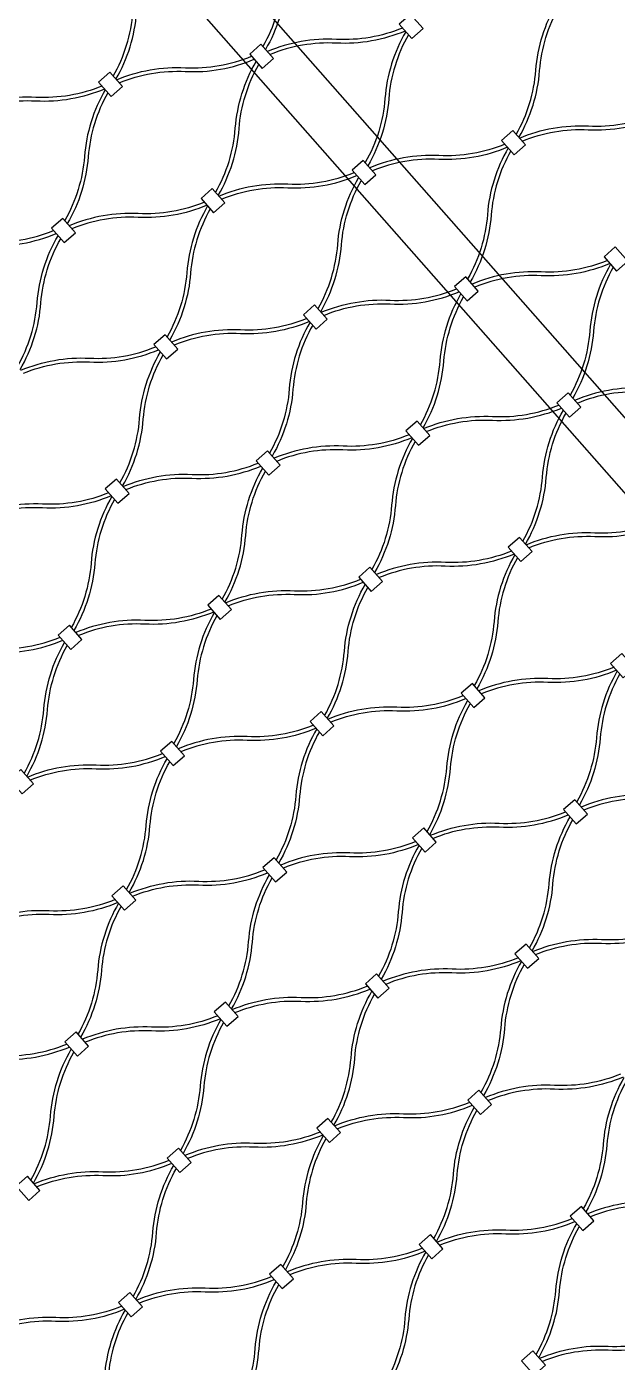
# Model space of a CAD drawing. Header units: millimetres. Extents: x 832728086 to 834530684, y 817551485 to 818349469.
# Drawn here: x 834422483 to 834422721, y 817820608 to 817821145 of the extents above; entities that cross this region are included whole.
import ezdxf

# ---------------------------------------------------------------- set-up
doc = ezdxf.new("R2010")
doc.units = ezdxf.units.MM
doc.header["$LTSCALE"] = 100
doc.layers.add('056-Railing-l', color=6, linetype='Continuous', lineweight=25)
doc.layers.add('mesh- l', color=8, linetype='Continuous')

msp = doc.modelspace()

# ---------------------------------------------------------------- linework, layer by layer
at = {"layer": '056-Railing-l'}
for points in [[(834422513.0103, 817821226.8664), (834423032.9597, 817820636.0652)], [(834422497.9966, 817821213.6532), (834423017.946, 817820622.852)]]:
    msp.add_lwpolyline(points, dxfattribs=at)
at = {"layer": 'mesh- l'}
for points in [[(834422594.5804, 817821189.3998, 0.05643381), (834422588.8888, 817821176.4537, 0.05608633), (834422586.2261, 817821162.5636, -0.05520174), (834422583.693, 817821149.2225, -0.05548959), (834422578.2954, 817821136.7628)], [(834422595.6473, 817821188.1875, 0.05541212), (834422590.2633, 817821175.7394, 0.05509445), (834422587.7361, 817821162.4134, -0.0561917), (834422585.0674, 817821148.5083, -0.05650781), (834422579.362, 817821135.5509)], [(834422518.2142, 817821124.8082, 0.05541212), (834422523.5982, 817821137.2564, 0.05509445), (834422526.1254, 817821150.5823, -0.0561917), (834422528.7941, 817821164.4875, -0.05650781), (834422534.4995, 817821177.4449)], [(834422519.2811, 817821123.596, 0.05643381), (834422524.9727, 817821136.5421, 0.05608633), (834422527.6354, 817821150.4322, -0.05520174), (834422530.1685, 817821163.7733, -0.05548959), (834422535.5661, 817821176.233)], [(834422680.028, 817821101.3904, 0.05541212), (834422685.4119, 817821113.8385, 0.05509445), (834422687.9392, 817821127.1645, -0.0561917), (834422690.6078, 817821141.0696, -0.05650781), (834422696.3132, 817821154.027)], [(834422681.0948, 817821100.1782, 0.05643381), (834422686.7864, 817821113.1242, 0.05608633), (834422689.4491, 817821127.0143, -0.05520174), (834422691.9822, 817821140.3554, -0.05548959), (834422697.3798, 817821152.8151)], [(834422634.4033, 817821144.1503, -0.05541212), (834422621.372, 817821140.3917, -0.05509445), (834422607.8329, 817821139.578, 0.0561917), (834422593.7014, 817821138.6978, 0.05650781), (834422580.1241, 817821134.685)], [(834422635.4702, 817821142.9381, -0.05643381), (834422621.9059, 817821138.9375, -0.05608633), (834422607.79, 817821138.0612, 0.05520174), (834422594.2352, 817821137.2437, 0.05548959), (834422581.1907, 817821133.473)], [(834422635.7009, 817821142.6759, 0.05643381), (834422630.0093, 817821129.7298, 0.05608633), (834422627.3466, 817821115.8397, -0.05520174), (834422624.8135, 817821102.4986, -0.05548959), (834422619.416, 817821090.0389)], [(834422636.7678, 817821141.4636, 0.05541212), (834422631.3839, 817821129.0155, 0.05509445), (834422628.8566, 817821115.6895, -0.0561917), (834422626.1879, 817821101.7844, -0.05650781), (834422620.4826, 817821088.827)], [(834422519.5119, 817821123.3338, -0.05643381), (834422533.0761, 817821127.3344, -0.05608633), (834422547.192, 817821128.2107, 0.05520174), (834422560.7468, 817821129.0282, 0.05548959), (834422573.7913, 817821132.7988)], [(834422520.5787, 817821122.1216, -0.05541212), (834422533.61, 817821125.8802, -0.05509445), (834422547.1491, 817821126.6939, 0.0561917), (834422561.2806, 817821127.5741, 0.05650781), (834422574.8579, 817821131.5869)], [(834422559.3348, 817821078.0843, 0.05541212), (834422564.7187, 817821090.5325, 0.05509445), (834422567.246, 817821103.8585, -0.0561917), (834422569.9146, 817821117.7636, -0.05650781), (834422575.62, 817821130.721)], [(834422560.4016, 817821076.8721, 0.05643381), (834422566.0932, 817821089.8182, 0.05608633), (834422568.7559, 817821103.7083, -0.05520174), (834422571.289, 817821117.0494, -0.05548959), (834422576.6866, 817821129.5091)], [(834422513.7101, 817821120.8443, -0.05541212), (834422500.6788, 817821117.0856, -0.05509445), (834422487.1397, 817821116.272, 0.0561917), (834422473.0082, 817821115.3917, 0.05650781), (834422459.4309, 817821111.3789)], [(834422514.777, 817821119.6321, -0.05643381), (834422501.2127, 817821115.6315, -0.05608633), (834422487.0968, 817821114.7552, 0.05520174), (834422473.542, 817821113.9377, 0.05548959), (834422460.4975, 817821110.167)], [(834422515.0077, 817821119.3698, 0.05643381), (834422509.3161, 817821106.4238, 0.05608633), (834422506.6534, 817821092.5337, -0.05520174), (834422504.1203, 817821079.1926, -0.05548959), (834422498.7228, 817821066.7329)], [(834422516.0746, 817821118.1576, 0.05541212), (834422510.6907, 817821105.7095, 0.05509445), (834422508.1634, 817821092.3835, -0.0561917), (834422505.4947, 817821078.4784, -0.05650781), (834422499.7894, 817821065.521)], [(834422681.3256, 817821099.9159, -0.05643381), (834422694.8899, 817821103.9165, -0.05608633), (834422709.0057, 817821104.7928, 0.05520174), (834422722.5605, 817821105.6103, 0.05548959), (834422735.605, 817821109.381)], [(834422682.3924, 817821098.7037, -0.05541212), (834422695.4237, 817821102.4624, -0.05509445), (834422708.9628, 817821103.276, 0.0561917), (834422723.0943, 817821104.1563, 0.05650781), (834422736.6716, 817821108.1691)], [(834422675.5238, 817821097.4264, -0.05541212), (834422662.4925, 817821093.6678, -0.05509445), (834422648.9534, 817821092.8541, 0.0561917), (834422634.8219, 817821091.9739, 0.05650781), (834422621.2446, 817821087.9611)], [(834422676.5907, 817821096.2142, -0.05643381), (834422663.0264, 817821092.2136, -0.05608633), (834422648.9105, 817821091.3373, 0.05520174), (834422635.3557, 817821090.5198, 0.05548959), (834422622.3112, 817821086.7491)], [(834422676.8215, 817821095.952, 0.05643381), (834422671.1299, 817821083.0059, 0.05608633), (834422668.4671, 817821069.1158, -0.05520174), (834422665.934, 817821055.7747, -0.05548959), (834422660.5365, 817821043.315)], [(834422677.8883, 817821094.7398, 0.05541212), (834422672.5044, 817821082.2916, 0.05509445), (834422669.9771, 817821068.9656, -0.0561917), (834422667.3085, 817821055.0605, -0.05650781), (834422661.6031, 817821042.1031)], [(834422560.6324, 817821076.6099, -0.05643381), (834422574.1967, 817821080.6105, -0.05608633), (834422588.3125, 817821081.4868, 0.05520174), (834422601.8673, 817821082.3043, 0.05548959), (834422614.9118, 817821086.075)], [(834422561.6992, 817821075.3977, -0.05541212), (834422574.7305, 817821079.1563, -0.05509445), (834422588.2696, 817821079.97, 0.0561917), (834422602.4011, 817821080.8502, 0.05650781), (834422615.9784, 817821084.863)], [(834422600.4553, 817821031.3605, 0.05541212), (834422605.8392, 817821043.8086, 0.05509445), (834422608.3665, 817821057.1346, -0.0561917), (834422611.0351, 817821071.0397, -0.05650781), (834422616.7405, 817821083.9971)], [(834422601.5221, 817821030.1482, 0.05643381), (834422607.2137, 817821043.0943, 0.05608633), (834422609.8765, 817821056.9844, -0.05520174), (834422612.4096, 817821070.3255, -0.05548959), (834422617.8071, 817821082.7852)], [(834422554.8306, 817821074.1204, -0.05541212), (834422541.7993, 817821070.3617, -0.05509445), (834422528.2602, 817821069.5481, 0.0561917), (834422514.1287, 817821068.6679, 0.05650781), (834422500.5514, 817821064.6551)], [(834422555.8975, 817821072.9082, -0.05643381), (834422542.3332, 817821068.9076, -0.05608633), (834422528.2173, 817821068.0313, 0.05520174), (834422514.6625, 817821067.2138, 0.05548959), (834422501.618, 817821063.4431)], [(834422556.1283, 817821072.6459, 0.05643381), (834422550.4367, 817821059.6999, 0.05608633), (834422547.7739, 817821045.8098, -0.05520174), (834422545.2408, 817821032.4687, -0.05548959), (834422539.8433, 817821020.009)], [(834422557.1951, 817821071.4337, 0.05541212), (834422551.8112, 817821058.9856, 0.05509445), (834422549.2839, 817821045.6596, -0.0561917), (834422546.6153, 817821031.7545, -0.05650781), (834422540.9099, 817821018.7971)], [(834422439.9392, 817821053.3039, -0.05643381), (834422453.5035, 817821057.3045, -0.05608633), (834422467.6193, 817821058.1808, 0.05520174), (834422481.1741, 817821058.9982, 0.05548959), (834422494.2187, 817821062.7689)], [(834422441.006, 817821052.0917, -0.05541212), (834422454.0373, 817821055.8503, -0.05509445), (834422467.5764, 817821056.6639, 0.0561917), (834422481.7079, 817821057.5442, 0.05650781), (834422495.2852, 817821061.557)], [(834422479.7621, 817821008.0544, 0.05541212), (834422485.146, 817821020.5026, 0.05509445), (834422487.6733, 817821033.8285, -0.0561917), (834422490.3419, 817821047.7337, -0.05650781), (834422496.0473, 817821060.6911)], [(834422480.8289, 817821006.8422, 0.05643381), (834422486.5205, 817821019.7883, 0.05608633), (834422489.1833, 817821033.6784, -0.05520174), (834422491.7164, 817821047.0195, -0.05548959), (834422497.1139, 817821059.4792)], [(834422716.6444, 817821050.7025, -0.05541212), (834422703.613, 817821046.9439, -0.05509445), (834422690.074, 817821046.1303, 0.0561917), (834422675.9424, 817821045.25, 0.05650781), (834422662.3651, 817821041.2372)], [(834422717.7112, 817821049.4903, -0.05643381), (834422704.1469, 817821045.4897, -0.05608633), (834422690.0311, 817821044.6134, 0.05520174), (834422676.4762, 817821043.7959, 0.05548959), (834422663.4317, 817821040.0253)], [(834422717.942, 817821049.2281, 0.05643381), (834422712.2504, 817821036.282, 0.05608633), (834422709.5876, 817821022.3919, -0.05520174), (834422707.0545, 817821009.0508, -0.05548959), (834422701.657, 817820996.5911)], [(834422719.0088, 817821048.0159, 0.05541212), (834422713.6249, 817821035.5677, 0.05509445), (834422711.0976, 817821022.2418, -0.0561917), (834422708.429, 817821008.3366, -0.05650781), (834422702.7236, 817820995.3792)], [(834422601.7529, 817821029.886, -0.05643381), (834422615.3172, 817821033.8866, -0.05608633), (834422629.433, 817821034.7629, 0.05520174), (834422642.9879, 817821035.5804, 0.05548959), (834422656.0324, 817821039.3511)], [(834422602.8197, 817821028.6738, -0.05541212), (834422615.8511, 817821032.4325, -0.05509445), (834422629.3901, 817821033.2461, 0.0561917), (834422643.5217, 817821034.1263, 0.05650781), (834422657.099, 817821038.1391)], [(834422641.5758, 817820984.6366, 0.05541212), (834422646.9597, 817820997.0847, 0.05509445), (834422649.487, 817821010.4107, -0.0561917), (834422652.1556, 817821024.3158, -0.05650781), (834422657.861, 817821037.2732)], [(834422642.6426, 817820983.4244, 0.05643381), (834422648.3342, 817820996.3704, 0.05608633), (834422650.997, 817821010.2605, -0.05520174), (834422653.5301, 817821023.6016, -0.05548959), (834422658.9276, 817821036.0613)], [(834422595.9512, 817821027.3965, -0.05541212), (834422582.9198, 817821023.6378, -0.05509445), (834422569.3808, 817821022.8242, 0.0561917), (834422555.2493, 817821021.944, 0.05650781), (834422541.6719, 817821017.9312)], [(834422597.018, 817821026.1843, -0.05643381), (834422583.4537, 817821022.1837, -0.05608633), (834422569.3379, 817821021.3074, 0.05520174), (834422555.7831, 817821020.4899, 0.05548959), (834422542.7385, 817821016.7192)], [(834422597.2488, 817821025.9221, 0.05643381), (834422591.5572, 817821012.976, 0.05608633), (834422588.8944, 817820999.0859, -0.05520174), (834422586.3613, 817820985.7448, -0.05548959), (834422580.9638, 817820973.2851)], [(834422598.3156, 817821024.7098, 0.05541212), (834422592.9317, 817821012.2617, 0.05509445), (834422590.4044, 817820998.9357, -0.0561917), (834422587.7358, 817820985.0306, -0.05650781), (834422582.0304, 817820972.0732)], [(834422481.0597, 817821006.58, -0.05643381), (834422494.624, 817821010.5806, -0.05608633), (834422508.7399, 817821011.4569, 0.05520174), (834422522.2947, 817821012.2744, 0.05548959), (834422535.3392, 817821016.045)], [(834422482.1265, 817821005.3678, -0.05541212), (834422495.1579, 817821009.1264, -0.05509445), (834422508.6969, 817821009.94, 0.0561917), (834422522.8285, 817821010.8203, 0.05650781), (834422536.4058, 817821014.8331)], [(834422520.8826, 817820961.3305, 0.05541212), (834422526.2665, 817820973.7787, 0.05509445), (834422528.7938, 817820987.1047, -0.0561917), (834422531.4624, 817821001.0098, -0.05650781), (834422537.1678, 817821013.9672)], [(834422521.9494, 817820960.1183, 0.05643381), (834422527.641, 817820973.0644, 0.05608633), (834422530.3038, 817820986.9545, -0.05520174), (834422532.8369, 817821000.2956, -0.05548959), (834422538.2344, 817821012.7553)], [(834422757.7649, 817821003.9786, -0.05541212), (834422744.7336, 817821000.22, -0.05509445), (834422731.1945, 817820999.4064, 0.0561917), (834422717.063, 817820998.5261, 0.05650781), (834422703.4857, 817820994.5133)], [(834422758.8317, 817821002.7664, -0.05643381), (834422745.2674, 817820998.7658, -0.05608633), (834422731.1516, 817820997.8895, 0.05520174), (834422717.5968, 817820997.0721, 0.05548959), (834422704.5523, 817820993.3014)], [(834422642.8734, 817820983.1621, -0.05643381), (834422656.4377, 817820987.1627, -0.05608633), (834422670.5536, 817820988.039, 0.05520174), (834422684.1084, 817820988.8565, 0.05548959), (834422697.1529, 817820992.6272)], [(834422643.9403, 817820981.9499, -0.05541212), (834422656.9716, 817820985.7086, -0.05509445), (834422670.5107, 817820986.5222, 0.0561917), (834422684.6422, 817820987.4024, 0.05650781), (834422698.2195, 817820991.4152)], [(834422682.6963, 817820937.9127, 0.05541212), (834422688.0802, 817820950.3608, 0.05509445), (834422690.6075, 817820963.6868, -0.0561917), (834422693.2762, 817820977.5919, -0.05650781), (834422698.9815, 817820990.5493)], [(834422683.7632, 817820936.7005, 0.05643381), (834422689.4548, 817820949.6465, 0.05608633), (834422692.1175, 817820963.5366, -0.05520174), (834422694.6506, 817820976.8777, -0.05548959), (834422700.0481, 817820989.3374)], [(834422637.0717, 817820980.6726, -0.05541212), (834422624.0404, 817820976.914, -0.05509445), (834422610.5013, 817820976.1003, 0.0561917), (834422596.3698, 817820975.2201, 0.05650781), (834422582.7925, 817820971.2073)], [(834422638.1385, 817820979.4604, -0.05643381), (834422624.5742, 817820975.4598, -0.05608633), (834422610.4584, 817820974.5835, 0.05520174), (834422596.9036, 817820973.766, 0.05548959), (834422583.8591, 817820969.9953)], [(834422638.3693, 817820979.1982, 0.05643381), (834422632.6777, 817820966.2521, 0.05608633), (834422630.015, 817820952.362, -0.05520174), (834422627.4819, 817820939.0209, -0.05548959), (834422622.0843, 817820926.5612)], [(834422639.4362, 817820977.9859, 0.05541212), (834422634.0522, 817820965.5378, 0.05509445), (834422631.5249, 817820952.2118, -0.0561917), (834422628.8563, 817820938.3067, -0.05650781), (834422623.1509, 817820925.3493)], [(834422522.1802, 817820959.8561, -0.05643381), (834422535.7445, 817820963.8567, -0.05608633), (834422549.8604, 817820964.733, 0.05520174), (834422563.4152, 817820965.5505, 0.05548959), (834422576.4597, 817820969.3212)], [(834422523.2471, 817820958.6439, -0.05541212), (834422536.2784, 817820962.4025, -0.05509445), (834422549.8175, 817820963.2162, 0.0561917), (834422563.949, 817820964.0964, 0.05650781), (834422577.5263, 817820968.1092)], [(834422562.0031, 817820914.6067, 0.05541212), (834422567.387, 817820927.0548, 0.05509445), (834422569.9143, 817820940.3808, -0.0561917), (834422572.583, 817820954.2859, -0.05650781), (834422578.2883, 817820967.2433)], [(834422563.07, 817820913.3944, 0.05643381), (834422568.7616, 817820926.3405, 0.05608633), (834422571.4243, 817820940.2306, -0.05520174), (834422573.9574, 817820953.5717, -0.05548959), (834422579.3549, 817820966.0314)], [(834422516.3785, 817820957.3666, -0.05541212), (834422503.3472, 817820953.6079, -0.05509445), (834422489.8081, 817820952.7943, 0.0561917), (834422475.6766, 817820951.914, 0.05650781), (834422462.0993, 817820947.9012)], [(834422517.4453, 817820956.1544, -0.05643381), (834422503.881, 817820952.1538, -0.05608633), (834422489.7652, 817820951.2775, 0.05520174), (834422476.2104, 817820950.46, 0.05548959), (834422463.1659, 817820946.6893)], [(834422517.6761, 817820955.8921, 0.05643381), (834422511.9845, 817820942.9461, 0.05608633), (834422509.3218, 817820929.056, -0.05520174), (834422506.7887, 817820915.7149, -0.05548959), (834422501.3911, 817820903.2552)], [(834422518.743, 817820954.6799, 0.05541212), (834422513.359, 817820942.2318, 0.05509445), (834422510.8318, 817820928.9058, -0.0561917), (834422508.1631, 817820915.0007, -0.05650781), (834422502.4577, 817820902.0433)], [(834422683.9939, 817820936.4382, -0.05643381), (834422697.5582, 817820940.4388, -0.05608633), (834422711.6741, 817820941.3151, 0.05520174), (834422725.2289, 817820942.1326, 0.05548959), (834422738.2734, 817820945.9033)], [(834422685.0608, 817820935.226, -0.05541212), (834422698.0921, 817820938.9847, -0.05509445), (834422711.6312, 817820939.7983, 0.0561917), (834422725.7627, 817820940.6786, 0.05650781), (834422739.34, 817820944.6914)], [(834422678.1922, 817820933.9487, -0.05541212), (834422665.1609, 817820930.1901, -0.05509445), (834422651.6218, 817820929.3764, 0.0561917), (834422637.4903, 817820928.4962, 0.05650781), (834422623.913, 817820924.4834)], [(834422679.2591, 817820932.7365, -0.05643381), (834422665.6948, 817820928.7359, -0.05608633), (834422651.5789, 817820927.8596, 0.05520174), (834422638.0241, 817820927.0421, 0.05548959), (834422624.9796, 817820923.2715)], [(834422679.4898, 817820932.4743, 0.05643381), (834422673.7982, 817820919.5282, 0.05608633), (834422671.1355, 817820905.6381, -0.05520174), (834422668.6024, 817820892.297, -0.05548959), (834422663.2048, 817820879.8373)], [(834422680.5567, 817820931.2621, 0.05541212), (834422675.1727, 817820918.8139, 0.05509445), (834422672.6455, 817820905.488, -0.0561917), (834422669.9768, 817820891.5828, -0.05650781), (834422664.2714, 817820878.6254)], [(834422563.3007, 817820913.1322, -0.05643381), (834422576.865, 817820917.1328, -0.05608633), (834422590.9809, 817820918.0091, 0.05520174), (834422604.5357, 817820918.8266, 0.05548959), (834422617.5802, 817820922.5973)], [(834422564.3676, 817820911.92, -0.05541212), (834422577.3989, 817820915.6786, -0.05509445), (834422590.938, 817820916.4923, 0.0561917), (834422605.0695, 817820917.3725, 0.05650781), (834422618.6468, 817820921.3853)], [(834422603.1236, 817820867.8828, 0.05541212), (834422608.5076, 817820880.3309, 0.05509445), (834422611.0348, 817820893.6569, -0.0561917), (834422613.7035, 817820907.562, -0.05650781), (834422619.4089, 817820920.5194)], [(834422604.1905, 817820866.6705, 0.05643381), (834422609.8821, 817820879.6166, 0.05608633), (834422612.5448, 817820893.5067, -0.05520174), (834422615.0779, 817820906.8478, -0.05548959), (834422620.4755, 817820919.3075)], [(834422557.499, 817820910.6427, -0.05541212), (834422544.4677, 817820906.884, -0.05509445), (834422530.9286, 817820906.0704, 0.0561917), (834422516.7971, 817820905.1902, 0.05650781), (834422503.2198, 817820901.1774)], [(834422558.5659, 817820909.4305, -0.05643381), (834422545.0016, 817820905.4299, -0.05608633), (834422530.8857, 817820904.5536, 0.05520174), (834422517.3309, 817820903.7361, 0.05548959), (834422504.2864, 817820899.9654)], [(834422558.7966, 817820909.1683, 0.05643381), (834422553.105, 817820896.2222, 0.05608633), (834422550.4423, 817820882.3321, -0.05520174), (834422547.9092, 817820868.991, -0.05548959), (834422542.5117, 817820856.5313)], [(834422559.8635, 817820907.956, 0.05541212), (834422554.4795, 817820895.5079, 0.05509445), (834422551.9523, 817820882.1819, -0.0561917), (834422549.2836, 817820868.2768, -0.05650781), (834422543.5782, 817820855.3194)], [(834422442.6075, 817820889.8262, -0.05643381), (834422456.1718, 817820893.8268, -0.05608633), (834422470.2877, 817820894.7031, 0.05520174), (834422483.8425, 817820895.5205, 0.05548959), (834422496.887, 817820899.2912)], [(834422443.6744, 817820888.614, -0.05541212), (834422456.7057, 817820892.3726, -0.05509445), (834422470.2448, 817820893.1862, 0.0561917), (834422484.3763, 817820894.0665, 0.05650781), (834422497.9536, 817820898.0793)], [(834422482.4304, 817820844.5767, 0.05541212), (834422487.8144, 817820857.0249, 0.05509445), (834422490.3416, 817820870.3508, -0.0561917), (834422493.0103, 817820884.256, -0.05650781), (834422498.7157, 817820897.2134)], [(834422483.4973, 817820843.3645, 0.05643381), (834422489.1889, 817820856.3106, 0.05608633), (834422491.8516, 817820870.2007, -0.05520174), (834422494.3847, 817820883.5418, -0.05548959), (834422499.7823, 817820896.0015)], [(834422719.3127, 817820887.2248, -0.05541212), (834422706.2814, 817820883.4662, -0.05509445), (834422692.7423, 817820882.6526, 0.0561917), (834422678.6108, 817820881.7723, 0.05650781), (834422665.0335, 817820877.7595)], [(834422720.3796, 817820886.0126, -0.05643381), (834422706.8153, 817820882.012, -0.05608633), (834422692.6994, 817820881.1357, 0.05520174), (834422679.1446, 817820880.3183, 0.05548959), (834422666.1001, 817820876.5476)], [(834422720.6103, 817820885.7504, 0.05643381), (834422714.9187, 817820872.8044, 0.05608633), (834422712.256, 817820858.9142, -0.05520174), (834422709.7229, 817820845.5732, -0.05548959), (834422704.3254, 817820833.1135)], [(834422721.6772, 817820884.5382, 0.05541212), (834422716.2933, 817820872.09, 0.05509445), (834422713.766, 817820858.7641, -0.0561917), (834422711.0973, 817820844.8589, -0.05650781), (834422705.392, 817820831.9015)], [(834422604.4213, 817820866.4083, -0.05643381), (834422617.9855, 817820870.4089, -0.05608633), (834422632.1014, 817820871.2852, 0.05520174), (834422645.6562, 817820872.1027, 0.05548959), (834422658.7007, 817820875.8734)], [(834422605.4881, 817820865.1961, -0.05541212), (834422618.5194, 817820868.9548, -0.05509445), (834422632.0585, 817820869.7684, 0.0561917), (834422646.19, 817820870.6486, 0.05650781), (834422659.7673, 817820874.6614)], [(834422644.2442, 817820821.1589, 0.05541212), (834422649.6281, 817820833.607, 0.05509445), (834422652.1554, 817820846.933, -0.0561917), (834422654.824, 817820860.8381, -0.05650781), (834422660.5294, 817820873.7955)], [(834422645.311, 817820819.9467, 0.05643381), (834422651.0026, 817820832.8927, 0.05608633), (834422653.6653, 817820846.7828, -0.05520174), (834422656.1984, 817820860.1239, -0.05548959), (834422661.596, 817820872.5836)], [(834422598.6195, 817820863.9188, -0.05541212), (834422585.5882, 817820860.1602, -0.05509445), (834422572.0491, 817820859.3465, 0.0561917), (834422557.9176, 817820858.4663, 0.05650781), (834422544.3403, 817820854.4535)], [(834422599.6864, 817820862.7066, -0.05643381), (834422586.1221, 817820858.706, -0.05608633), (834422572.0062, 817820857.8297, 0.05520174), (834422558.4514, 817820857.0122, 0.05548959), (834422545.4069, 817820853.2415)], [(834422599.9171, 817820862.4444, 0.05643381), (834422594.2255, 817820849.4983, 0.05608633), (834422591.5628, 817820835.6082, -0.05520174), (834422589.0297, 817820822.2671, -0.05548959), (834422583.6322, 817820809.8074)], [(834422600.984, 817820861.2321, 0.05541212), (834422595.6001, 817820848.784, 0.05509445), (834422593.0728, 817820835.458, -0.0561917), (834422590.4041, 817820821.5529, -0.05650781), (834422584.6988, 817820808.5955)], [(834422483.7281, 817820843.1023, -0.05643381), (834422497.2923, 817820847.1029, -0.05608633), (834422511.4082, 817820847.9792, 0.05520174), (834422524.963, 817820848.7967, 0.05548959), (834422538.0075, 817820852.5674)], [(834422484.7949, 817820841.8901, -0.05541212), (834422497.8262, 817820845.6487, -0.05509445), (834422511.3653, 817820846.4624, 0.0561917), (834422525.4968, 817820847.3426, 0.05650781), (834422539.0741, 817820851.3554)], [(834422523.551, 817820797.8529, 0.05541212), (834422528.9349, 817820810.301, 0.05509445), (834422531.4622, 817820823.627, -0.0561917), (834422534.1308, 817820837.5321, -0.05650781), (834422539.8362, 817820850.4895)], [(834422524.6178, 817820796.6406, 0.05643381), (834422530.3094, 817820809.5867, 0.05608633), (834422532.9721, 817820823.4768, -0.05520174), (834422535.5052, 817820836.8179, -0.05548959), (834422540.9028, 817820849.2776)], [(834422760.4332, 817820840.501, -0.05541212), (834422747.4019, 817820836.7423, -0.05509445), (834422733.8628, 817820835.9287, 0.0561917), (834422719.7313, 817820835.0484, 0.05650781), (834422706.154, 817820831.0356)], [(834422761.5001, 817820839.2887, -0.05643381), (834422747.9358, 817820835.2882, -0.05608633), (834422733.8199, 817820834.4118, 0.05520174), (834422720.2651, 817820833.5944, 0.05548959), (834422707.2206, 817820829.8237)], [(834422645.5418, 817820819.6844, -0.05643381), (834422659.1061, 817820823.685, -0.05608633), (834422673.2219, 817820824.5613, 0.05520174), (834422686.7767, 817820825.3788, 0.05548959), (834422699.8213, 817820829.1495)], [(834422646.6086, 817820818.4722, -0.05541212), (834422659.6399, 817820822.2309, -0.05509445), (834422673.179, 817820823.0445, 0.0561917), (834422687.3105, 817820823.9248, 0.05650781), (834422700.8879, 817820827.9376)], [(834422685.3647, 817820774.435, 0.05541212), (834422690.7486, 817820786.8831, 0.05509445), (834422693.2759, 817820800.2091, -0.0561917), (834422695.9445, 817820814.1142, -0.05650781), (834422701.6499, 817820827.0717)], [(834422686.4315, 817820773.2228, 0.05643381), (834422692.1231, 817820786.1688, 0.05608633), (834422694.7859, 817820800.0589, -0.05520174), (834422697.319, 817820813.4, -0.05548959), (834422702.7165, 817820825.8597)], [(834422639.74, 817820817.1949, -0.05541212), (834422626.7087, 817820813.4363, -0.05509445), (834422613.1697, 817820812.6226, 0.0561917), (834422599.0381, 817820811.7424, 0.05650781), (834422585.4608, 817820807.7296)], [(834422640.8069, 817820815.9827, -0.05643381), (834422627.2426, 817820811.9821, -0.05608633), (834422613.1267, 817820811.1058, 0.05520174), (834422599.5719, 817820810.2883, 0.05548959), (834422586.5274, 817820806.5176)], [(834422641.0377, 817820815.7205, 0.05643381), (834422635.3461, 817820802.7744, 0.05608633), (834422632.6833, 817820788.8843, -0.05520174), (834422630.1502, 817820775.5432, -0.05548959), (834422624.7527, 817820763.0835)], [(834422642.1045, 817820814.5083, 0.05541212), (834422636.7206, 817820802.0601, 0.05509445), (834422634.1933, 817820788.7342, -0.0561917), (834422631.5247, 817820774.829, -0.05650781), (834422625.8193, 817820761.8716)], [(834422524.8486, 817820796.3784, -0.05643381), (834422538.4129, 817820800.379, -0.05608633), (834422552.5287, 817820801.2553, 0.05520174), (834422566.0835, 817820802.0728, 0.05548959), (834422579.1281, 817820805.8435)], [(834422525.9154, 817820795.1662, -0.05541212), (834422538.9467, 817820798.9248, -0.05509445), (834422552.4858, 817820799.7385, 0.0561917), (834422566.6173, 817820800.6187, 0.05650781), (834422580.1947, 817820804.6315)], [(834422564.6715, 817820751.129, 0.05541212), (834422570.0554, 817820763.5771, 0.05509445), (834422572.5827, 817820776.9031, -0.0561917), (834422575.2513, 817820790.8082, -0.05650781), (834422580.9567, 817820803.7656)], [(834422565.7383, 817820749.9167, 0.05643381), (834422571.4299, 817820762.8628, 0.05608633), (834422574.0927, 817820776.7529, -0.05520174), (834422576.6258, 817820790.094, -0.05548959), (834422582.0233, 817820802.5537)], [(834422519.0468, 817820793.8889, -0.05541212), (834422506.0155, 817820790.1302, -0.05509445), (834422492.4765, 817820789.3166, 0.0561917), (834422478.3449, 817820788.4364, 0.05650781), (834422464.7676, 817820784.4236)], [(834422520.1137, 817820792.6767, -0.05643381), (834422506.5494, 817820788.6761, -0.05608633), (834422492.4335, 817820787.7998, 0.05520174), (834422478.8787, 817820786.9823, 0.05548959), (834422465.8342, 817820783.2116)], [(834422520.3445, 817820792.4145, 0.05643381), (834422514.6529, 817820779.4684, 0.05608633), (834422511.9901, 817820765.5783, -0.05520174), (834422509.457, 817820752.2372, -0.05548959), (834422504.0595, 817820739.7775)], [(834422521.4113, 817820791.2022, 0.05541212), (834422516.0274, 817820778.7541, 0.05509445), (834422513.5001, 817820765.4281, -0.0561917), (834422510.8315, 817820751.523, -0.05650781), (834422505.1261, 817820738.5656)], [(834422686.6623, 817820772.9606, -0.05643381), (834422700.2266, 817820776.9611, -0.05608633), (834422714.3425, 817820777.8374, 0.05520174), (834422727.8973, 817820778.6549, 0.05548959), (834422740.9418, 817820782.4256)], [(834422687.7291, 817820771.7483, -0.05541212), (834422700.7605, 817820775.507, -0.05509445), (834422714.2995, 817820776.3206, 0.0561917), (834422728.4311, 817820777.2009, 0.05650781), (834422742.0084, 817820781.2137)], [(834422680.8606, 817820770.471, -0.05541212), (834422667.8292, 817820766.7124, -0.05509445), (834422654.2902, 817820765.8988, 0.0561917), (834422640.1587, 817820765.0185, 0.05650781), (834422626.5813, 817820761.0057)], [(834422681.9274, 817820769.2588, -0.05643381), (834422668.3631, 817820765.2582, -0.05608633), (834422654.2473, 817820764.3819, 0.05520174), (834422640.6925, 817820763.5645, 0.05548959), (834422627.6479, 817820759.7938)], [(834422682.1582, 817820768.9966, 0.05643381), (834422676.4666, 817820756.0506, 0.05608633), (834422673.8039, 817820742.1604, -0.05520174), (834422671.2708, 817820728.8193, -0.05548959), (834422665.8732, 817820716.3596)], [(834422683.225, 817820767.7844, 0.05541212), (834422677.8411, 817820755.3362, 0.05509445), (834422675.3138, 817820742.0103, -0.0561917), (834422672.6452, 817820728.1051, -0.05650781), (834422666.9398, 817820715.1477)], [(834422565.9691, 817820749.6545, -0.05643381), (834422579.5334, 817820753.6551, -0.05608633), (834422593.6493, 817820754.5314, 0.05520174), (834422607.2041, 817820755.3489, 0.05548959), (834422620.2486, 817820759.1196)], [(834422567.036, 817820748.4423, -0.05541212), (834422580.0673, 817820752.201, -0.05509445), (834422593.6063, 817820753.0146, 0.0561917), (834422607.7379, 817820753.8948, 0.05650781), (834422621.3152, 817820757.9076)], [(834422605.792, 817820704.4051, 0.05541212), (834422611.1759, 817820716.8532, 0.05509445), (834422613.7032, 817820730.1792, -0.0561917), (834422616.3719, 817820744.0843, -0.05650781), (834422622.0772, 817820757.0417)], [(834422606.8589, 817820703.1929, 0.05643381), (834422612.5505, 817820716.1389, 0.05608633), (834422615.2132, 817820730.029, -0.05520174), (834422617.7463, 817820743.3701, -0.05548959), (834422623.1438, 817820755.8298)], [(834422560.1674, 817820747.165, -0.05541212), (834422547.1361, 817820743.4064, -0.05509445), (834422533.597, 817820742.5927, 0.0561917), (834422519.4655, 817820741.7125, 0.05650781), (834422505.8881, 817820737.6997)], [(834422561.2342, 817820745.9528, -0.05643381), (834422547.6699, 817820741.9522, -0.05608633), (834422533.5541, 817820741.0759, 0.05520174), (834422519.9993, 817820740.2584, 0.05548959), (834422506.9547, 817820736.4877)], [(834422561.465, 817820745.6906, 0.05643381), (834422555.7734, 817820732.7445, 0.05608633), (834422553.1107, 817820718.8544, -0.05520174), (834422550.5776, 817820705.5133, -0.05548959), (834422545.18, 817820693.0536)], [(834422562.5318, 817820744.4783, 0.05541212), (834422557.1479, 817820732.0302, 0.05509445), (834422554.6206, 817820718.7042, -0.0561917), (834422551.952, 817820704.7991, -0.05650781), (834422546.2466, 817820691.8417)], [(834422445.2759, 817820726.3485, -0.05643381), (834422458.8402, 817820730.3491, -0.05608633), (834422472.9561, 817820731.2254, 0.05520174), (834422486.5109, 817820732.0429, 0.05548959), (834422499.5554, 817820735.8136)], [(834422446.3428, 817820725.1363, -0.05541212), (834422459.3741, 817820728.8949, -0.05509445), (834422472.9132, 817820729.7086, 0.0561917), (834422487.0447, 817820730.5888, 0.05650781), (834422500.622, 817820734.6016)], [(834422485.0988, 817820681.0991, 0.05541212), (834422490.4827, 817820693.5472, 0.05509445), (834422493.01, 817820706.8732, -0.0561917), (834422495.6787, 817820720.7783, -0.05650781), (834422501.384, 817820733.7357)], [(834422486.1657, 817820679.8868, 0.05643381), (834422491.8573, 817820692.8329, 0.05608633), (834422494.52, 817820706.723, -0.05520174), (834422497.0531, 817820720.0641, -0.05548959), (834422502.4506, 817820732.5238)], [(834422721.9811, 817820723.7472, -0.05541212), (834422708.9498, 817820719.9885, -0.05509445), (834422695.4107, 817820719.1749, 0.0561917), (834422681.2792, 817820718.2946, 0.05650781), (834422667.7019, 817820714.2818)], [(834422723.0479, 817820722.5349, -0.05643381), (834422709.4837, 817820718.5344, -0.05608633), (834422695.3678, 817820717.658, 0.05520174), (834422681.813, 817820716.8406, 0.05548959), (834422668.7685, 817820713.0699)], [(834422723.2787, 817820722.2727, 0.05643381), (834422717.5871, 817820709.3267, 0.05608633), (834422714.9244, 817820695.4365, -0.05520174), (834422712.3913, 817820682.0955, -0.05548959), (834422706.9937, 817820669.6358)], [(834422724.3456, 817820721.0605, 0.05541212), (834422718.9616, 817820708.6123, 0.05509445), (834422716.4344, 817820695.2864, -0.0561917), (834422713.7657, 817820681.3812, -0.05650781), (834422708.0603, 817820668.4238)], [(834422607.0896, 817820702.9306, -0.05643381), (834422620.6539, 817820706.9312, -0.05608633), (834422634.7698, 817820707.8075, 0.05520174), (834422648.3246, 817820708.625, 0.05548959), (834422661.3691, 817820712.3957)], [(834422608.1565, 817820701.7184, -0.05541212), (834422621.1878, 817820705.4771, -0.05509445), (834422634.7269, 817820706.2907, 0.0561917), (834422648.8584, 817820707.171, 0.05650781), (834422662.4357, 817820711.1838)], [(834422646.9125, 817820657.6812, 0.05541212), (834422652.2965, 817820670.1293, 0.05509445), (834422654.8237, 817820683.4553, -0.0561917), (834422657.4924, 817820697.3604, -0.05650781), (834422663.1978, 817820710.3179)], [(834422647.9794, 817820656.469, 0.05643381), (834422653.671, 817820669.415, 0.05608633), (834422656.3337, 817820683.3051, -0.05520174), (834422658.8668, 817820696.6462, -0.05548959), (834422664.2643, 817820709.1059)], [(834422601.2879, 817820700.4411, -0.05541212), (834422588.2566, 817820696.6825, -0.05509445), (834422574.7175, 817820695.8688, 0.0561917), (834422560.586, 817820694.9886, 0.05650781), (834422547.0087, 817820690.9758)], [(834422602.3547, 817820699.2289, -0.05643381), (834422588.7905, 817820695.2283, -0.05608633), (834422574.6746, 817820694.352, 0.05520174), (834422561.1198, 817820693.5345, 0.05548959), (834422548.0753, 817820689.7638)], [(834422602.5855, 817820698.9667, 0.05643381), (834422596.8939, 817820686.0206, 0.05608633), (834422594.2312, 817820672.1305, -0.05520174), (834422591.6981, 817820658.7894, -0.05548959), (834422586.3005, 817820646.3297)], [(834422603.6524, 817820697.7545, 0.05541212), (834422598.2684, 817820685.3063, 0.05509445), (834422595.7412, 817820671.9803, -0.0561917), (834422593.0725, 817820658.0752, -0.05650781), (834422587.3671, 817820645.1178)], [(834422486.3964, 817820679.6246, -0.05643381), (834422499.9607, 817820683.6252, -0.05608633), (834422514.0766, 817820684.5015, 0.05520174), (834422527.6314, 817820685.319, 0.05548959), (834422540.6759, 817820689.0897)], [(834422487.4633, 817820678.4124, -0.05541212), (834422500.4946, 817820682.171, -0.05509445), (834422514.0337, 817820682.9847, 0.0561917), (834422528.1652, 817820683.8649, 0.05650781), (834422541.7425, 817820687.8777)], [(834422526.2193, 817820634.3752, 0.05541212), (834422531.6033, 817820646.8233, 0.05509445), (834422534.1305, 817820660.1493, -0.0561917), (834422536.7992, 817820674.0544, -0.05650781), (834422542.5046, 817820687.0118)], [(834422527.2862, 817820633.1629, 0.05643381), (834422532.9778, 817820646.109, 0.05608633), (834422535.6405, 817820659.9991, -0.05520174), (834422538.1736, 817820673.3402, -0.05548959), (834422543.5712, 817820685.7999)], [(834422763.1016, 817820677.0233, -0.05541212), (834422750.0703, 817820673.2646, -0.05509445), (834422736.5312, 817820672.451, 0.0561917), (834422722.3997, 817820671.5707, 0.05650781), (834422708.8224, 817820667.5579)], [(834422764.1685, 817820675.811, -0.05643381), (834422750.6042, 817820671.8105, -0.05608633), (834422736.4883, 817820670.9342, 0.05520174), (834422722.9335, 817820670.1167, 0.05548959), (834422709.889, 817820666.346)], [(834422648.2101, 817820656.2067, -0.05643381), (834422661.7744, 817820660.2073, -0.05608633), (834422675.8903, 817820661.0836, 0.05520174), (834422689.4451, 817820661.9011, 0.05548959), (834422702.4896, 817820665.6718)], [(834422649.277, 817820654.9945, -0.05541212), (834422662.3083, 817820658.7532, -0.05509445), (834422675.8474, 817820659.5668, 0.0561917), (834422689.9789, 817820660.4471, 0.05650781), (834422703.5562, 817820664.4599)], [(834422688.033, 817820610.9573, 0.05541212), (834422693.417, 817820623.4054, 0.05509445), (834422695.9442, 817820636.7314, -0.0561917), (834422698.6129, 817820650.6366, -0.05650781), (834422704.3183, 817820663.594)], [(834422689.0999, 817820609.7451, 0.05643381), (834422694.7915, 817820622.6911, 0.05608633), (834422697.4542, 817820636.5812, -0.05520174), (834422699.9873, 817820649.9223, -0.05548959), (834422705.3849, 817820662.382)], [(834422642.4084, 817820653.7172, -0.05541212), (834422629.3771, 817820649.9586, -0.05509445), (834422615.838, 817820649.145, 0.0561917), (834422601.7065, 817820648.2647, 0.05650781), (834422588.1292, 817820644.2519)], [(834422643.4753, 817820652.505, -0.05643381), (834422629.911, 817820648.5044, -0.05608633), (834422615.7951, 817820647.6281, 0.05520174), (834422602.2403, 817820646.8106, 0.05548959), (834422589.1958, 817820643.04)], [(834422643.706, 817820652.2428, 0.05643381), (834422638.0144, 817820639.2967, 0.05608633), (834422635.3517, 817820625.4066, -0.05520174), (834422632.8186, 817820612.0655, -0.05548959), (834422627.4211, 817820599.6058)], [(834422644.7729, 817820651.0306, 0.05541212), (834422639.389, 817820638.5824, 0.05509445), (834422636.8617, 817820625.2565, -0.0561917), (834422634.193, 817820611.3513, -0.05650781), (834422628.4877, 817820598.3939)], [(834422527.5169, 817820632.9007, -0.05643381), (834422541.0812, 817820636.9013, -0.05608633), (834422555.1971, 817820637.7776, 0.05520174), (834422568.7519, 817820638.5951, 0.05548959), (834422581.7964, 817820642.3658)], [(834422528.5838, 817820631.6885, -0.05541212), (834422541.6151, 817820635.4472, -0.05509445), (834422555.1542, 817820636.2608, 0.0561917), (834422569.2857, 817820637.141, 0.05650781), (834422582.863, 817820641.1538)], [(834422567.3398, 817820587.6513, 0.05541212), (834422572.7238, 817820600.0994, 0.05509445), (834422575.2511, 817820613.4254, -0.0561917), (834422577.9197, 817820627.3305, -0.05650781), (834422583.6251, 817820640.2879)], [(834422568.4067, 817820586.4391, 0.05643381), (834422574.0983, 817820599.3851, 0.05608633), (834422576.761, 817820613.2752, -0.05520174), (834422579.2941, 817820626.6163, -0.05548959), (834422584.6917, 817820639.076)], [(834422521.7152, 817820630.4112, -0.05541212), (834422508.6839, 817820626.6525, -0.05509445), (834422495.1448, 817820625.8389, 0.0561917), (834422481.0133, 817820624.9587, 0.05650781), (834422467.436, 817820620.9459)], [(834422522.7821, 817820629.199, -0.05643381), (834422509.2178, 817820625.1984, -0.05608633), (834422495.1019, 817820624.3221, 0.05520174), (834422481.5471, 817820623.5046, 0.05548959), (834422468.5026, 817820619.7339)], [(834422523.0128, 817820628.9368, 0.05643381), (834422517.3212, 817820615.9907, 0.05608633), (834422514.6585, 817820602.1006, -0.05520174), (834422512.1254, 817820588.7595, -0.05548959), (834422506.7279, 817820576.2998)], [(834422524.0797, 817820627.7245, 0.05541212), (834422518.6958, 817820615.2764, 0.05509445), (834422516.1685, 817820601.9504, -0.0561917), (834422513.4998, 817820588.0453, -0.05650781), (834422507.7945, 817820575.0879)], [(834422689.3307, 817820609.4829, -0.05643381), (834422702.895, 817820613.4834, -0.05608633), (834422717.0108, 817820614.3597, 0.05520174), (834422730.5656, 817820615.1772, 0.05548959), (834422743.6101, 817820618.9479)], [(834422690.3975, 817820608.2706, -0.05541212), (834422703.4288, 817820612.0293, -0.05509445), (834422716.9679, 817820612.8429, 0.0561917), (834422731.0994, 817820613.7232, 0.05650781), (834422744.6767, 817820617.736)]]:
    msp.add_lwpolyline(points, format="xyb", dxfattribs=at)
for points in [[(834422642.6217, 817821143.8938), (834422637.5576, 817821149.648), (834422633.0535, 817821145.6841), (834422638.1176, 817821139.9299)], [(834422582.5788, 817821131.8958), (834422577.5146, 817821137.65), (834422573.0105, 817821133.6861), (834422578.0747, 817821127.9318)], [(834422582.5788, 817821131.8958), (834422577.5146, 817821137.65), (834422573.0105, 817821133.6861), (834422578.0747, 817821127.9318)], [(834422521.9285, 817821120.5878), (834422516.8644, 817821126.342), (834422512.3603, 817821122.3781), (834422517.4244, 817821116.6238)], [(834422683.7423, 817821097.1699), (834422678.6781, 817821102.9242), (834422674.174, 817821098.9602), (834422679.2382, 817821093.206)], [(834422623.6993, 817821085.1719), (834422618.6351, 817821090.9261), (834422614.131, 817821086.9622), (834422619.1952, 817821081.208)], [(834422563.0491, 817821073.8639), (834422557.9849, 817821079.6181), (834422553.4808, 817821075.6542), (834422558.545, 817821069.8999)], [(834422503.0061, 817821061.8659), (834422497.9419, 817821067.6201), (834422493.4378, 817821063.6562), (834422498.502, 817821057.9019)], [(834422503.0061, 817821061.8659), (834422497.9419, 817821067.6201), (834422493.4378, 817821063.6562), (834422498.502, 817821057.9019)], [(834422724.8628, 817821050.446), (834422719.7986, 817821056.2003), (834422715.2945, 817821052.2363), (834422720.3587, 817821046.4821)], [(834422664.8198, 817821038.448), (834422659.7557, 817821044.2023), (834422655.2515, 817821040.2383), (834422660.3157, 817821034.4841)], [(834422604.1696, 817821027.14), (834422599.1054, 817821032.8942), (834422594.6013, 817821028.9303), (834422599.6655, 817821023.1761)], [(834422544.1266, 817821015.142), (834422539.0625, 817821020.8962), (834422534.5583, 817821016.9323), (834422539.6225, 817821011.178)], [(834422705.9403, 817820991.7241), (834422700.8762, 817820997.4784), (834422696.3721, 817820993.5144), (834422701.4362, 817820987.7602)], [(834422645.2901, 817820980.4161), (834422640.226, 817820986.1704), (834422635.7218, 817820982.2064), (834422640.786, 817820976.4522)], [(834422585.2471, 817820968.4181), (834422580.183, 817820974.1723), (834422575.6789, 817820970.2084), (834422580.743, 817820964.4541)], [(834422524.5969, 817820957.1101), (834422519.5328, 817820962.8643), (834422515.0286, 817820958.9004), (834422520.0928, 817820953.1461)], [(834422524.5969, 817820957.1101), (834422519.5328, 817820962.8643), (834422515.0286, 817820958.9004), (834422520.0928, 817820953.1461)], [(834422686.4106, 817820933.6922), (834422681.3465, 817820939.4465), (834422676.8424, 817820935.4825), (834422681.9065, 817820929.7283)], [(834422626.3677, 817820921.6942), (834422621.3035, 817820927.4485), (834422616.7994, 817820923.4845), (834422621.8635, 817820917.7303)], [(834422565.7174, 817820910.3862), (834422560.6533, 817820916.1404), (834422556.1492, 817820912.1765), (834422561.2133, 817820906.4222)], [(834422565.7174, 817820910.3862), (834422560.6533, 817820916.1404), (834422556.1492, 817820912.1765), (834422561.2133, 817820906.4222)], [(834422505.6745, 817820898.3882), (834422500.6103, 817820904.1424), (834422496.1062, 817820900.1785), (834422501.1703, 817820894.4242)], [(834422727.5312, 817820886.9683), (834422722.467, 817820892.7226), (834422717.9629, 817820888.7586), (834422723.027, 817820883.0044)], [(834422667.4882, 817820874.9703), (834422662.424, 817820880.7246), (834422657.9199, 817820876.7606), (834422662.9841, 817820871.0064)], [(834422606.838, 817820863.6623), (834422601.7738, 817820869.4166), (834422597.2697, 817820865.4526), (834422602.3338, 817820859.6984)], [(834422606.838, 817820863.6623), (834422601.7738, 817820869.4166), (834422597.2697, 817820865.4526), (834422602.3338, 817820859.6984)], [(834422546.795, 817820851.6643), (834422541.7308, 817820857.4185), (834422537.2267, 817820853.4546), (834422542.2909, 817820847.7003)], [(834422486.1448, 817820840.3563), (834422481.0806, 817820846.1105), (834422476.5765, 817820842.1466), (834422481.6406, 817820836.3923)], [(834422708.6087, 817820828.2464), (834422703.5445, 817820834.0007), (834422699.0404, 817820830.0367), (834422704.1046, 817820824.2825)], [(834422647.9585, 817820816.9384), (834422642.8943, 817820822.6927), (834422638.3902, 817820818.7287), (834422643.4544, 817820812.9745)], [(834422647.9585, 817820816.9384), (834422642.8943, 817820822.6927), (834422638.3902, 817820818.7287), (834422643.4544, 817820812.9745)], [(834422587.9155, 817820804.9404), (834422582.8513, 817820810.6947), (834422578.3472, 817820806.7307), (834422583.4114, 817820800.9765)], [(834422527.2653, 817820793.6324), (834422522.2011, 817820799.3866), (834422517.697, 817820795.4227), (834422522.7612, 817820789.6684)], [(834422689.079, 817820770.2145), (834422684.0148, 817820775.9688), (834422679.5107, 817820772.0048), (834422684.5749, 817820766.2506)], [(834422689.079, 817820770.2145), (834422684.0148, 817820775.9688), (834422679.5107, 817820772.0048), (834422684.5749, 817820766.2506)], [(834422629.036, 817820758.2165), (834422623.9719, 817820763.9708), (834422619.4678, 817820760.0068), (834422624.5319, 817820754.2526)], [(834422568.3858, 817820746.9085), (834422563.3216, 817820752.6628), (834422558.8175, 817820748.6988), (834422563.8817, 817820742.9446)], [(834422508.3428, 817820734.9105), (834422503.2787, 817820740.6647), (834422498.7746, 817820736.7008), (834422503.8387, 817820730.9465)], [(834422670.1565, 817820711.4926), (834422665.0924, 817820717.2469), (834422660.5883, 817820713.2829), (834422665.6524, 817820707.5287)], [(834422609.5063, 817820700.1846), (834422604.4422, 817820705.9389), (834422599.938, 817820701.9749), (834422605.0022, 817820696.2207)], [(834422549.4633, 817820688.1866), (834422544.3992, 817820693.9408), (834422539.8951, 817820689.9769), (834422544.9592, 817820684.2227)], [(834422488.8131, 817820676.8786), (834422483.749, 817820682.6328), (834422479.2448, 817820678.6689), (834422484.309, 817820672.9146)], [(834422711.2771, 817820664.7688), (834422706.2129, 817820670.523), (834422701.7088, 817820666.559), (834422706.773, 817820660.8048)], [(834422650.6268, 817820653.4607), (834422645.5627, 817820659.215), (834422641.0586, 817820655.251), (834422646.1227, 817820649.4968)], [(834422590.5839, 817820641.4627), (834422585.5197, 817820647.217), (834422581.0156, 817820643.253), (834422586.0798, 817820637.4988)], [(834422529.9336, 817820630.1547), (834422524.8695, 817820635.9089), (834422520.3654, 817820631.945), (834422525.4295, 817820626.1908)], [(834422691.7474, 817820606.7369), (834422686.6832, 817820612.4911), (834422682.1791, 817820608.5271), (834422687.2432, 817820602.7729)]]:
    msp.add_lwpolyline(points, close=True, dxfattribs=at)
for points in [[(834422618.6351, 817821090.9261), (834422614.131, 817821086.9622)], [(834422623.6993, 817821085.1719), (834422618.6351, 817821090.9261)], [(834422614.131, 817821086.9622), (834422619.1952, 817821081.208)], [(834422619.1952, 817821081.208), (834422623.6993, 817821085.1719)], [(834422659.7557, 817821044.2023), (834422655.2515, 817821040.2383)], [(834422655.2515, 817821040.2383), (834422660.3157, 817821034.4841)], [(834422664.8198, 817821038.448), (834422659.7557, 817821044.2023)], [(834422660.3157, 817821034.4841), (834422664.8198, 817821038.448)], [(834422539.0625, 817821020.8962), (834422534.5583, 817821016.9323)], [(834422544.1266, 817821015.142), (834422539.0625, 817821020.8962)], [(834422534.5583, 817821016.9323), (834422539.6225, 817821011.178)], [(834422539.6225, 817821011.178), (834422544.1266, 817821015.142)], [(834422700.8762, 817820997.4784), (834422696.3721, 817820993.5144)], [(834422705.9403, 817820991.7241), (834422700.8762, 817820997.4784)], [(834422696.3721, 817820993.5144), (834422701.4362, 817820987.7602)], [(834422701.4362, 817820987.7602), (834422705.9403, 817820991.7241)], [(834422580.183, 817820974.1723), (834422575.6789, 817820970.2084)], [(834422575.6789, 817820970.2084), (834422580.743, 817820964.4541)], [(834422585.2471, 817820968.4181), (834422580.183, 817820974.1723)], [(834422580.743, 817820964.4541), (834422585.2471, 817820968.4181)], [(834422621.3035, 817820927.4485), (834422616.7994, 817820923.4845)], [(834422626.3677, 817820921.6942), (834422621.3035, 817820927.4485)], [(834422616.7994, 817820923.4845), (834422621.8635, 817820917.7303)], [(834422621.8635, 817820917.7303), (834422626.3677, 817820921.6942)], [(834422500.6103, 817820904.1424), (834422496.1062, 817820900.1785)], [(834422496.1062, 817820900.1785), (834422501.1703, 817820894.4242)], [(834422505.6745, 817820898.3882), (834422500.6103, 817820904.1424)], [(834422501.1703, 817820894.4242), (834422505.6745, 817820898.3882)], [(834422662.424, 817820880.7246), (834422657.9199, 817820876.7606)], [(834422667.4882, 817820874.9703), (834422662.424, 817820880.7246)], [(834422657.9199, 817820876.7606), (834422662.9841, 817820871.0064)], [(834422662.9841, 817820871.0064), (834422667.4882, 817820874.9703)], [(834422541.7308, 817820857.4185), (834422537.2267, 817820853.4546)], [(834422546.795, 817820851.6643), (834422541.7308, 817820857.4185)], [(834422537.2267, 817820853.4546), (834422542.2909, 817820847.7003)], [(834422542.2909, 817820847.7003), (834422546.795, 817820851.6643)], [(834422703.5445, 817820834.0007), (834422699.0404, 817820830.0367)], [(834422708.6087, 817820828.2464), (834422703.5445, 817820834.0007)], [(834422699.0404, 817820830.0367), (834422704.1046, 817820824.2825)], [(834422704.1046, 817820824.2825), (834422708.6087, 817820828.2464)], [(834422582.8513, 817820810.6947), (834422578.3472, 817820806.7307)], [(834422587.9155, 817820804.9404), (834422582.8513, 817820810.6947)], [(834422578.3472, 817820806.7307), (834422583.4114, 817820800.9765)], [(834422583.4114, 817820800.9765), (834422587.9155, 817820804.9404)], [(834422623.9719, 817820763.9708), (834422619.4678, 817820760.0068)], [(834422629.036, 817820758.2165), (834422623.9719, 817820763.9708)], [(834422619.4678, 817820760.0068), (834422624.5319, 817820754.2526)], [(834422624.5319, 817820754.2526), (834422629.036, 817820758.2165)], [(834422503.2787, 817820740.6647), (834422498.7746, 817820736.7008)], [(834422508.3428, 817820734.9105), (834422503.2787, 817820740.6647)], [(834422498.7746, 817820736.7008), (834422503.8387, 817820730.9465)], [(834422503.8387, 817820730.9465), (834422508.3428, 817820734.9105)], [(834422665.0924, 817820717.2469), (834422660.5883, 817820713.2829)], [(834422660.5883, 817820713.2829), (834422665.6524, 817820707.5287)], [(834422670.1565, 817820711.4926), (834422665.0924, 817820717.2469)], [(834422665.6524, 817820707.5287), (834422670.1565, 817820711.4926)], [(834422544.3992, 817820693.9408), (834422539.8951, 817820689.9769)], [(834422549.4633, 817820688.1866), (834422544.3992, 817820693.9408)], [(834422539.8951, 817820689.9769), (834422544.9592, 817820684.2227)], [(834422544.9592, 817820684.2227), (834422549.4633, 817820688.1866)], [(834422706.2129, 817820670.523), (834422701.7088, 817820666.559)], [(834422711.2771, 817820664.7688), (834422706.2129, 817820670.523)], [(834422701.7088, 817820666.559), (834422706.773, 817820660.8048)], [(834422706.773, 817820660.8048), (834422711.2771, 817820664.7688)], [(834422585.5197, 817820647.217), (834422581.0156, 817820643.253)], [(834422581.0156, 817820643.253), (834422586.0798, 817820637.4988)], [(834422590.5839, 817820641.4627), (834422585.5197, 817820647.217)], [(834422586.0798, 817820637.4988), (834422590.5839, 817820641.4627)]]:
    msp.add_lwpolyline(points, dxfattribs=at)

doc.saveas('drawing.dxf')
